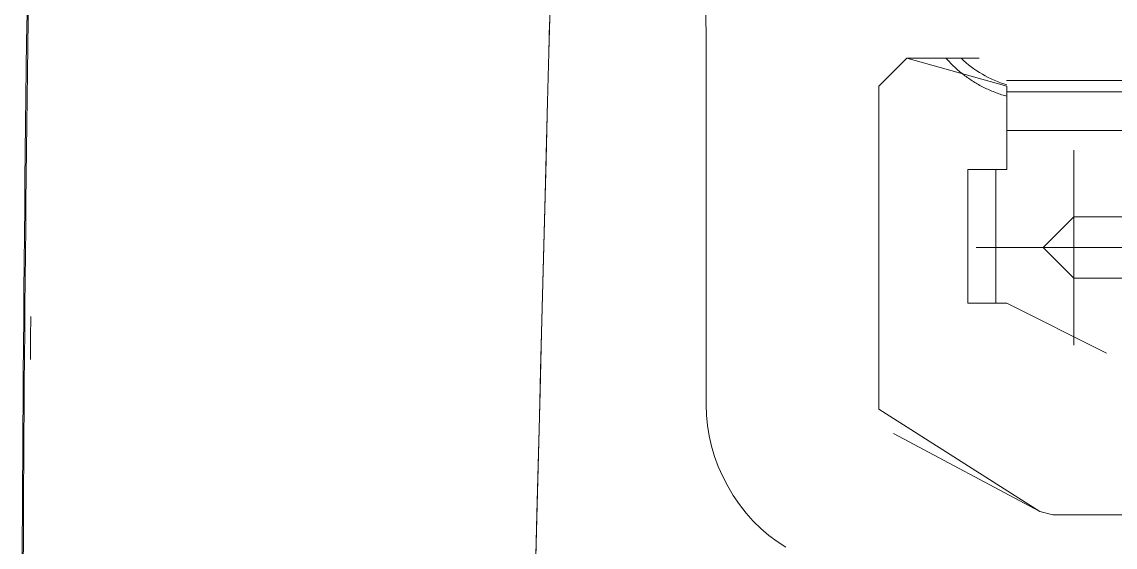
# Model space of a CAD drawing. Header units: millimetres. Extents: x 521 to 148073, y -17811 to 32040.
# Drawn here: x 65821.5 to 65923.6, y 20342.5 to 20391.5 of the extents above; entities that cross this region are included whole.
import ezdxf

# ---------------------------------------------------------------- set-up
doc = ezdxf.new("R2010")
doc.units = ezdxf.units.MM
doc.layers.add('Datové rozvody', color=6, linetype='Continuous')
doc.layers.add('PDF_Geometrie', color=7, linetype='Continuous', true_color=0xbdbdbd)

# ---------------------------------------------------------------- blocks, each defined once
blk = doc.blocks.new('projektor')
at = {"layer": 'PDF_Geometrie', "lineweight": 13}
for points in [[(86175.179, 14992.765), (86175.179, 15158.962), (86174.725, 15164.728), (86173.713, 15164.728), (86173.713, 15168.398), (86171.387, 15172.213)], [(86202.238, 14990.869), (86202.238, 15160.556)], [(86180.743, 15158.962), (86180.743, 14992.765)], [(86162.789, 14986.645), (86162.789, 15078.392)], [(86163.799, 15078.392), (86163.799, 14986.696)], [(86167.34, 15078.392), (86167.34, 14986.696)], [(86177.961, 14992.765), (86177.961, 15001.616)], [(86183.019, 14986.696), (86187.543, 14995.744)], [(86177.961, 14992.765), (86186.813, 14992.765), (86169.111, 14992.765)], [(86180.743, 14992.766), (86177.961, 14989.984), (86175.179, 14992.766)], [(86177.961, 14992.765), (86177.961, 14983.915)], [(86202.238, 14990.869), (86201.941, 14989.679), (86192.628, 14975.064)], [(86194.86, 14976.403), (86201.941, 14989.679)], [(86163.294, 14975.064), (86160.765, 14977.593), (86163.294, 14986.696)], [(86164.216, 14986.696), (86164.191, 14986.604), (86164.153, 14986.474), (86164.114, 14986.345), (86164.073, 14986.217), (86164.031, 14986.089), (86163.988, 14985.961), (86163.943, 14985.834), (86163.896, 14985.707), (86163.847, 14985.582), (86163.798, 14985.456), (86163.747, 14985.332), (86163.694, 14985.208), (86163.641, 14985.084), (86163.585, 14984.962), (86163.528, 14984.84), (86163.47, 14984.718), (86163.41, 14984.596), (86163.349, 14984.476), (86163.286, 14984.357), (86163.223, 14984.238), (86163.158, 14984.12), (86163.09, 14984.003), (86163.022, 14983.887), (86162.953, 14983.772), (86162.882, 14983.658), (86162.81, 14983.544), (86162.736, 14983.431), (86162.662, 14983.319), (86162.586, 14983.207), (86162.508, 14983.097), (86162.429, 14982.987), (86162.349, 14982.879), (86162.268, 14982.772), (86162.185, 14982.666), (86162.102, 14982.56), (86162.016, 14982.455), (86161.93, 14982.351), (86161.843, 14982.249), (86161.754, 14982.148), (86161.664, 14982.047), (86161.573, 14981.948), (86161.481, 14981.85), (86161.387, 14981.752), (86161.293, 14981.657), (86161.198, 14981.561), (86161.101, 14981.467), (86161.003, 14981.375), (86160.904, 14981.283), (86160.804, 14981.193), (86160.765, 14981.159)], [(86163.294, 14986.696), (86170.881, 14986.696)], [(86170.881, 14986.696), (86170.881, 14983.156)], [(86183.019, 14983.156), (86183.019, 14986.696)], [(86183.019, 14985.685), (86170.881, 14985.685)], [(86160.765, 14984.167), (86160.765, 14977.593)], [(86183.019, 14983.156), (86170.881, 14983.156)], [(86163.294, 14975.064), (86192.629, 14975.064)], [(86192.231, 14959.385), (86158.236, 14959.385)], [(86227.734, 14943.38), (86225.866, 14943.423), (86221.567, 14943.523), (86218.545, 14943.594), (86209.684, 14943.809), (86202.175, 14943.996), (86197.688, 14944.11), (86193.327, 14944.222), (86189.099, 14944.332), (86173.187, 14944.748), (86169.475, 14944.844), (86165.889, 14944.937), (86162.464, 14945.024), (86159.192, 14945.107), (86156.025, 14945.186), (86152.962, 14945.26), (86150.027, 14945.332), (86147.186, 14945.398), (86144.361, 14945.463), (86141.537, 14945.525)], [(86160.271, 14945.081), (86157.484, 14945.152)], [(86170.001, 14944.832), (86164.607, 14944.97)], [(86191.043, 14944.283), (86185.714, 14944.421), (86175.552, 14944.687), (86170.001, 14944.832)], [(86202.521, 14943.988), (86191.043, 14944.283)], [(86209.684, 14943.809), (86202.521, 14943.988)], [(86188.118, 14897.978), (86186.16, 14897.993), (86184.226, 14898.008)]]:
    blk.add_lwpolyline(points, dxfattribs=at)
for centre, radius, start, end in [((86153.2, 14989.703), 10.429, 316.50762, 343.23018), ((86228.685, 19985.1), 5087.821, 268.055754, 269.753441), ((86228.607, 19982.848), 5085.571, 268.055765, 269.754203), ((86225.078, 19841.513), 4944.316, 268.041122, 269.907247)]:
    blk.add_arc(centre, radius, start, end, dxfattribs=at)
for points in [[(86158.236, 14959.385), (86150.77, 14958.628), (86142.306, 14967.092), (86143.063, 14974.558)], [(86205.162, 14966.622), (86202.682, 14962.303), (86197.208, 14959.24), (86192.23, 14959.385)]]:
    blk.add_open_spline(points, degree=3, dxfattribs=at)

msp = doc.modelspace()

# ---------------------------------------------------------------- block references
at = {"layer": 'Datové rozvody', "xscale": 1.027900945623324, "yscale": 1.027900945623324, "zscale": 1.027900945623324, "rotation": 270.0000000000001}
msp.add_blockref('projektor', (50508.69, 108952.87), dxfattribs=at)

doc.saveas('drawing.dxf')
